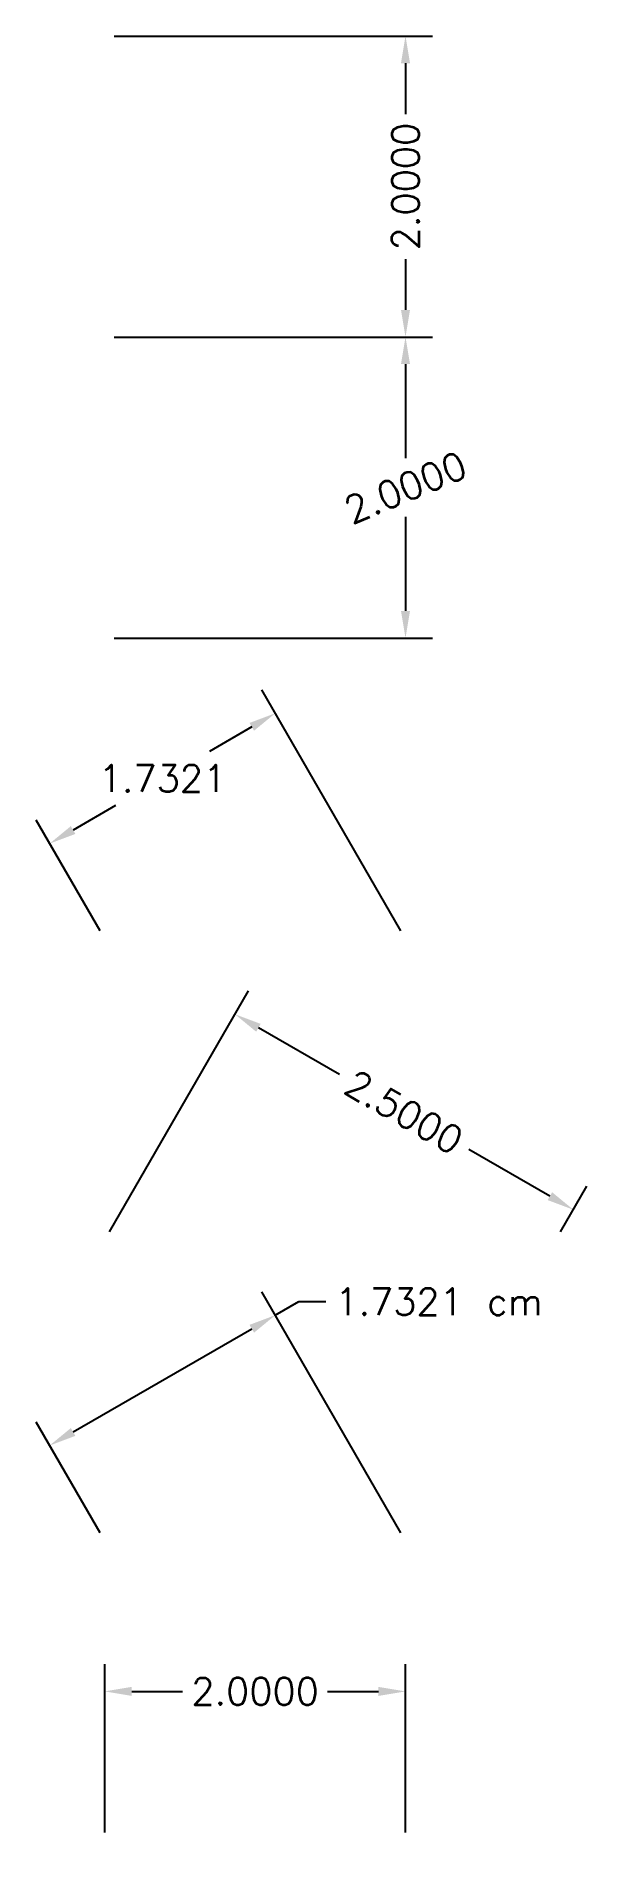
# Model space of a CAD drawing. Header units: inches. Extents: x 4.5 to 8.2, y -30 to -18.
import ezdxf

# ---------------------------------------------------------------- set-up
doc = ezdxf.new("R2010")
doc.units = ezdxf.units.IN
doc.header["$MEASUREMENT"] = 0
doc.layers.add('DIMENSIONS', color=7, linetype='Continuous')
doc.styles.get("Standard").update_dxf_attribs({"font": 'txt.shx'})
doc.dimstyles.get("Standard").update_dxf_attribs({"dimtxt": 0.18, "dimasz": 0.18, "dimexe": 0.18, "dimexo": 0.0625, "dimgap": 0.09, "dimtad": 0, "dimtih": 1, "dimtoh": 1, "dimdec": 4, "dimzin": 0, "dimdsep": 46, "dimtxsty": 'Standard', "dimcen": 0.09, "dimadec": 0, "dimazin": 0, "dimtfac": 1, "dimtdec": 4, "dimtofl": 0, "dimtmove": 0, "dimatfit": 3, "dimfxl": 1, "dimtolj": 1, "dimtzin": 0, "dimarcsym": 0})

# ---------------------------------------------------------------- blocks, each defined once
blk = doc.blocks.new('*D0')
at = {"color": 0, "linetype": 'ByBlock', "lineweight": -2}
for p, q in [((0, 0.062), (0, 1.18)), ((2, 0.062), (2, 1.18)), ((0.18, 1), (0.518, 1)), ((1.482, 1), (1.82, 1))]:
    blk.add_line(p, q, dxfattribs=at)
at = {"color": 0}
for points in [[(0, 1), (0.18, 1.03), (0.18, 0.97)], [(2, 1), (1.82, 0.97), (1.82, 1.03)]]:
    blk.add_solid(points, dxfattribs=at)
at = {"layer": 'DEFPOINTS', "color": 7}
for p in [(0, 1), (0, 0), (2, 0)]:
    blk.add_point(p, dxfattribs=at)
at = {"color": 0, "insert": (1, 1), "char_height": 0.18, "attachment_point": 5}
blk.add_mtext('\\A1;2.0000', dxfattribs=at)
blk = doc.blocks.new('*D1')
at = {"color": 0, "linetype": 'ByBlock', "lineweight": -2}
for p, q in [((1.969, 2.054), (1.044, 3.656)), ((1.134, 3.5), (1.29, 3.59)), ((1.29, 3.59), (1.47, 3.59)), ((-0.21, 2.724), (0.978, 3.41)), ((-0.031, 2.054), (-0.456, 2.79))]:
    blk.add_line(p, q, dxfattribs=at)
at = {"color": 0}
for points in [[(1.134, 3.5), (0.993, 3.384), (0.963, 3.436)], [(-0.366, 2.634), (-0.225, 2.75), (-0.195, 2.698)]]:
    blk.add_solid(points, dxfattribs=at)
at = {"layer": 'DEFPOINTS', "color": 7}
for p in [(-0.366, 2.634), (0, 2), (2, 2)]:
    blk.add_point(p, dxfattribs=at)
at = {"color": 0, "insert": (2.222, 3.59), "char_height": 0.18, "attachment_point": 5}
blk.add_mtext('\\A1;1.7321 cm', dxfattribs=at)
blk = doc.blocks.new('*D2')
at = {"color": 3, "linetype": 'ByBlock', "lineweight": -2}
for p, q in [((0.031, 4.054), (0.956, 5.656)), ((3.031, 4.054), (3.206, 4.357))]:
    blk.add_line(p, q, dxfattribs=at)
at = {"color": 1, "linetype": 'ByBlock', "lineweight": -2}
for p, q in [((1.561, 5.099), (1.022, 5.41)), ((2.96, 4.291), (2.422, 4.602))]:
    blk.add_line(p, q, dxfattribs=at)
at = {"color": 1}
for points in [[(0.866, 5.5), (1.037, 5.436), (1.007, 5.384)], [(3.116, 4.201), (2.945, 4.265), (2.975, 4.317)]]:
    blk.add_solid(points, dxfattribs=at)
at = {"layer": 'DEFPOINTS', "color": 7}
for p in [(3.116, 4.201), (0, 4), (3, 4)]:
    blk.add_point(p, dxfattribs=at)
at = {"color": 0, "insert": (1.991, 4.85), "char_height": 0.18, "attachment_point": 5, "rotation": 330}
blk.add_mtext('\\A1;2.5000', dxfattribs=at)
blk = doc.blocks.new('*D3')
at = {"color": 0, "linetype": 'ByBlock', "lineweight": -2}
for p, q in [((1.969, 6.054), (1.044, 7.656)), ((0.978, 7.41), (0.696, 7.247)), ((0.072, 6.887), (-0.21, 6.724)), ((-0.031, 6.054), (-0.456, 6.79))]:
    blk.add_line(p, q, dxfattribs=at)
at = {"color": 0}
for points in [[(1.134, 7.5), (0.993, 7.384), (0.963, 7.436)], [(-0.366, 6.634), (-0.225, 6.75), (-0.195, 6.698)]]:
    blk.add_solid(points, dxfattribs=at)
at = {"layer": 'DEFPOINTS', "color": 7}
for p in [(1.134, 7.5), (0, 6), (2, 6)]:
    blk.add_point(p, dxfattribs=at)
at = {"color": 0, "insert": (0.384, 7.067), "char_height": 0.18, "attachment_point": 5}
blk.add_mtext('\\A1;1.7321', dxfattribs=at)
blk = doc.blocks.new('*D4')
at = {"color": 0, "linetype": 'ByBlock', "lineweight": -2}
for p, q in [((0.062, 10), (2.18, 10)), ((2, 9.82), (2, 9.195)), ((2, 8.805), (2, 8.18)), ((0.062, 8), (2.18, 8))]:
    blk.add_line(p, q, dxfattribs=at)
at = {"color": 0}
for points in [[(2, 10), (2.03, 9.82), (1.97, 9.82)], [(2, 8), (1.97, 8.18), (2.03, 8.18)]]:
    blk.add_solid(points, dxfattribs=at)
at = {"layer": 'DEFPOINTS', "color": 7}
for p in [(0, 10), (2, 10), (0, 8)]:
    blk.add_point(p, dxfattribs=at)
at = {"color": 0, "insert": (2, 9), "char_height": 0.18, "attachment_point": 5, "rotation": 22.5}
blk.add_mtext('\\A1;2.0000', dxfattribs=at)
blk = doc.blocks.new('*D5')
at = {"color": 0, "linetype": 'ByBlock', "lineweight": -2}
for p, q in [((0.062, 12), (2.18, 12)), ((2, 11.82), (2, 11.482)), ((2, 10.518), (2, 10.18)), ((0.062, 10), (2.18, 10))]:
    blk.add_line(p, q, dxfattribs=at)
at = {"color": 0}
for points in [[(2, 12), (2.03, 11.82), (1.97, 11.82)], [(2, 10), (1.97, 10.18), (2.03, 10.18)]]:
    blk.add_solid(points, dxfattribs=at)
at = {"layer": 'DEFPOINTS', "color": 7}
for p in [(0, 12), (2, 12), (0, 10)]:
    blk.add_point(p, dxfattribs=at)
at = {"color": 0, "insert": (2, 11), "char_height": 0.18, "attachment_point": 5, "rotation": 90}
blk.add_mtext('\\A1;2.0000', dxfattribs=at)
blk = doc.blocks.new('LINEAR_DIMENSIONS')
at = {"layer": 'DIMENSIONS'}
for base, p1, p2, angle, override, picture, middle in [((2, 10), (0, 12), (0, 10), 90, {"dimtih": 0}, '*D5', (2, 11)), ((0.86603, 5.5), (3, 4), (0, 4), 330, {"dimtih": 0, "dimrnd": 0.25, "dimclrd": 1, "dimclre": 3}, '*D2', (1.99103, 4.85048))]:
    dim = blk.add_linear_dim(base=base, p1=p1, p2=p2, angle=angle, dimstyle='Standard', override=override, dxfattribs=at)
    dim.commit()
    dim.dimension.update_dxf_attribs({"geometry": picture, "text_midpoint": middle})
dim = blk.add_linear_dim(base=(2, 8), p1=(0, 10), p2=(0, 8), angle=90, dimstyle='Standard', override={"dimtih": 0}, dxfattribs=at)
dim.commit()
dim.dimension.update_dxf_attribs({"geometry": '*D4', "text_midpoint": (2, 9), "text_rotation": 22.5})
dim = blk.add_linear_dim(base=(-0.36603, 6.63397), p1=(2, 6), p2=(0, 6), angle=30, dimstyle='Standard', dxfattribs=at)
dim.commit()
dim.dimension.update_dxf_attribs({"geometry": '*D3', "text_midpoint": (0.38397, 7.06699)})
dim = blk.add_linear_dim(base=(1.13397, 3.5), p1=(0, 2), p2=(2, 2), angle=30, text='<> cm', dimstyle='Standard', dxfattribs=at)
dim.commit()
dim.dimension.update_dxf_attribs({"geometry": '*D1', "text_midpoint": (2.22171, 3.59)})
dim = blk.add_linear_dim(base=(2, 1), p1=(0, 0), p2=(2, 0), dimstyle='Standard', dxfattribs=at)
dim.commit()
dim.dimension.update_dxf_attribs({"geometry": '*D0', "text_midpoint": (1, 1)})

msp = doc.modelspace()

# ---------------------------------------------------------------- block references
at = {"layer": 'DIMENSIONS'}
msp.add_blockref('LINEAR_DIMENSIONS', (5, -30), dxfattribs=at)

doc.saveas('drawing.dxf')
